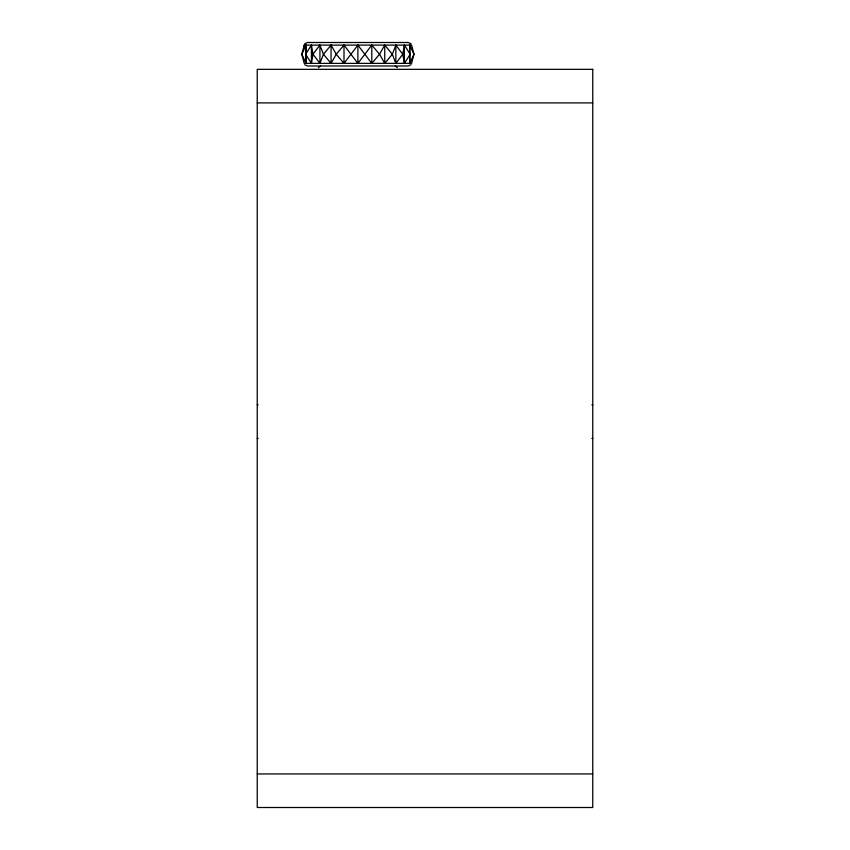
<?xml version="1.0" encoding="UTF-8"?>
<svg xmlns="http://www.w3.org/2000/svg" width="850" height="850" viewBox="0 0 850 850"><rect width="100%" height="100%" fill="white"/><g stroke="black" fill="none" stroke-linecap="round" stroke-linejoin="round"><path stroke-width="1.27" d="M306.043 45.114L306.043 63.378L301.803 54.241L304.215 45.114L411.581 45.114L413.993 54.241L411.581 63.378L304.215 63.378L301.803 54.241L306.043 45.114L306.043 63.378M409.753 63.378L409.753 45.114L413.993 54.241L409.753 63.378L409.753 45.114M311.408 63.378L313.002 54.241L311.408 45.114L305.618 54.241L311.408 63.378L311.408 45.114M404.388 45.114L402.783 54.241L404.388 63.378L410.168 54.241L404.388 45.114L404.388 63.378M319.929 63.378L323.446 54.241L331.054 45.114L336.239 54.241L343.995 63.378L357.892 45.114L371.79 63.378L379.546 54.241L384.742 45.114L392.339 54.241L395.856 63.378L402.783 54.241L395.856 45.114L392.339 54.241L384.742 63.378L379.546 54.241L371.79 45.114L357.892 63.378L343.995 45.114L336.239 54.241L331.054 63.378L323.446 54.241L319.929 45.114L313.002 54.241L319.929 63.378L319.929 45.114M318.41 67.66L320.461 66.098M304.661 43.807L307.594 42.5L408.191 42.5L411.124 43.807M411.124 64.685L408.191 65.992L307.594 65.992L304.661 64.685M257.242 102.892L592.758 102.892M257.242 404.866L258.156 404.866M591.844 404.866L592.758 404.866M257.242 438.419L258.156 438.419M591.844 438.419L592.758 438.419M257.242 773.946L592.758 773.946M395.324 66.098L397.375 67.66M395.856 45.114L395.856 63.378M384.742 45.114L384.742 63.378M371.79 45.114L371.79 63.378M357.892 45.114L357.892 63.378M343.995 45.114L343.995 63.378M331.054 45.114L331.054 63.378M304.215 45.114L304.215 47.717M592.758 69.339L257.242 69.339L257.242 807.5L592.758 807.5L592.758 69.339"/></g></svg>
